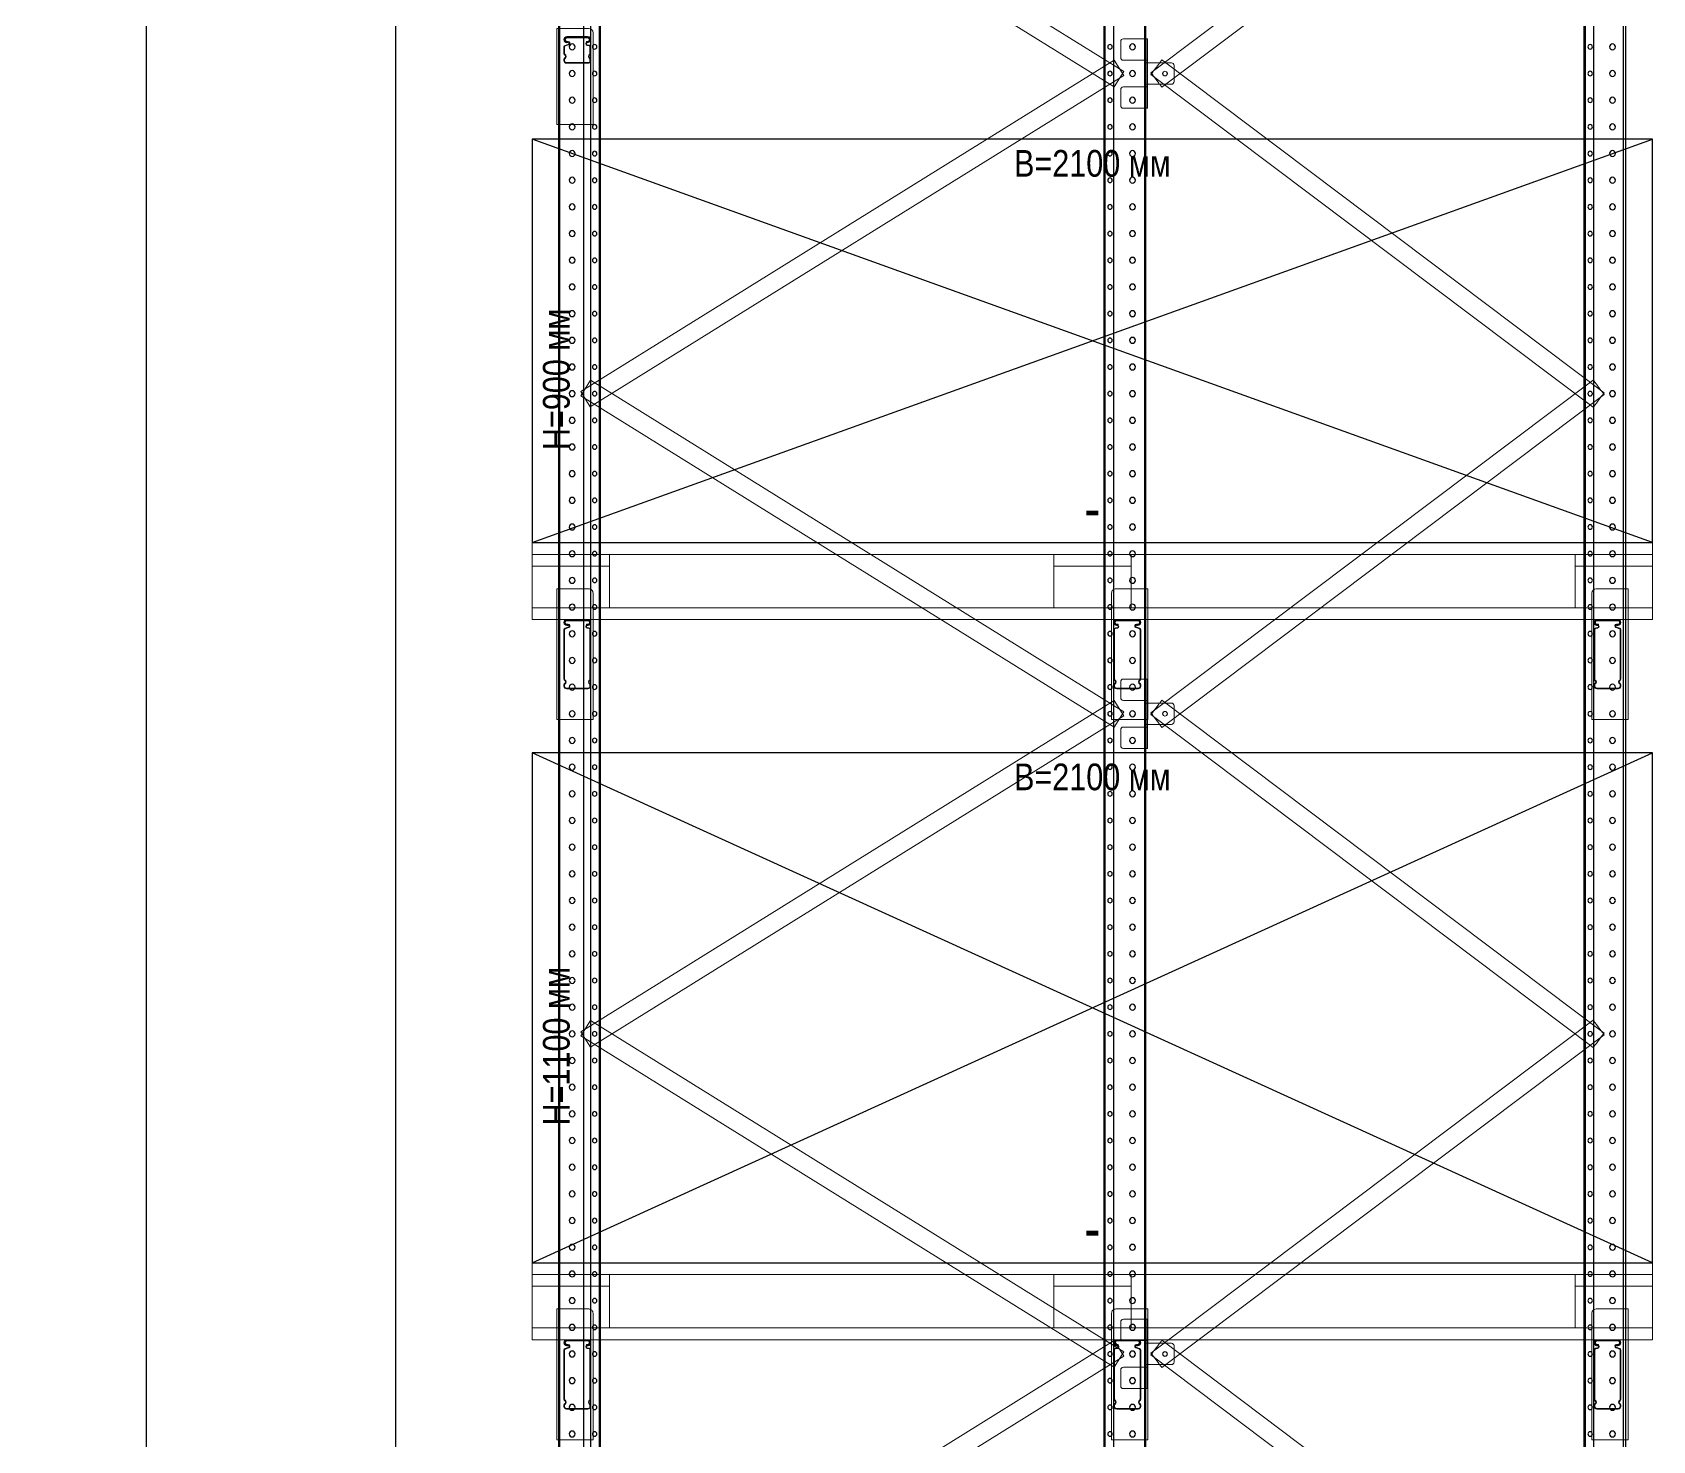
# Model space of a CAD drawing. Header units: millimetres. Extents: x 2140 to 223837, y 2113 to 170313.
# Drawn here: x 196570 to 199607, y 110882 to 113522 of the extents above; entities that cross this region are included whole.
import ezdxf

# ---------------------------------------------------------------- set-up
doc = ezdxf.new("R2010")
doc.units = ezdxf.units.MM
doc.layers.add('0_ANNOT_Dimensions', color=7, linetype='Continuous')
doc.layers.add('2.Стойка', color=7, linetype='Continuous')
for name, color, linetype, lineweight in [('1.Балка', 5, 'Continuous', 0), ('20.Груз', 7, 'Continuous', 0), ('25.Размера', 7, 'Continuous', 0), ('42.Наращиватель рамы', 7, 'Continuous', 0), ('7.Поддон', 32, 'Continuous', 0), ('9.Раскосы', 7, 'Continuous', 0)]:
    doc.layers.add(name, color=color, linetype=linetype, lineweight=lineweight)
doc.styles.add('Arial Narrow', font='ARIALN.TTF')
doc.styles.add('GOST', font='isocpeur.ttf')
doc.styles.get("Standard").update_dxf_attribs({"font": 'isocpeur.ttf'})
doc.styles.add('Курсив', font='isocpeui.ttf')
doc.dimstyles.new('150', dxfattribs={"dimtxt": 150, "dimasz": 150, "dimexe": 1, "dimexo": 10, "dimgap": 40, "dimtad": 1, "dimdec": 0, "dimzin": 0, "dimdsep": 46, "dimtxsty": 'Standard', "dimcen": 0.09, "dimadec": 0, "dimazin": 0, "dimtfac": 1, "dimtdec": 0, "dimtofl": 0, "dimtmove": 0, "dimatfit": 3, "dimfxl": 1, "dimtolj": 1, "dimtzin": 0, "dimarcsym": 0})
doc.dimstyles.new('80', dxfattribs={"dimtxt": 80, "dimasz": 80, "dimexe": 0.18, "dimexo": 0, "dimgap": 20, "dimtad": 1, "dimdec": 0, "dimzin": 0, "dimdsep": 46, "dimtxsty": 'Курсив', "dimcen": 0.09, "dimadec": 0, "dimazin": 0, "dimtfac": 1, "dimtdec": 0, "dimtofl": 0, "dimtmove": 0, "dimatfit": 3, "dimfxl": 0.18, "dimtolj": 1, "dimtzin": 0, "dimarcsym": 0})
doc.dimstyles.new('blok40', dxfattribs={"dimtxt": 40, "dimasz": 80, "dimexe": 0.18, "dimexo": 0, "dimgap": 5, "dimtad": 1, "dimtoh": 1, "dimdec": 0, "dimzin": 0, "dimdsep": 46, "dimtxsty": 'GOST', "dimblk": 'NONE', "dimcen": 0.09, "dimse1": 1, "dimse2": 1, "dimsd1": 1, "dimsd2": 1, "dimadec": 0, "dimazin": 0, "dimtfac": 1, "dimtdec": 0, "dimtofl": 0, "dimtmove": 0, "dimatfit": 2, "dimldrblk": 'NONE', "dimfxl": 0.18, "dimtolj": 1, "dimtzin": 0, "dimarcsym": 0})
doc.dimstyles.new('Рзм блок', dxfattribs={"dimtxt": 40, "dimasz": 80, "dimexe": 0.18, "dimexo": 0, "dimgap": 5, "dimtad": 1, "dimtoh": 1, "dimdec": 0, "dimzin": 0, "dimdsep": 46, "dimtxsty": 'Курсив', "dimblk": 'NONE', "dimcen": 0.09, "dimse1": 1, "dimse2": 1, "dimsd1": 1, "dimsd2": 1, "dimadec": 0, "dimazin": 0, "dimtfac": 1, "dimtdec": 0, "dimtofl": 0, "dimtmove": 0, "dimatfit": 2, "dimldrblk": 'NONE', "dimfxl": 0.18, "dimtolj": 1, "dimtzin": 0, "dimarcsym": 0})

# ---------------------------------------------------------------- blocks, each defined once
blk = doc.blocks.new('*U452')
at = {"color": 0, "linetype": 'ByBlock'}
for p, q in [((0, 4), (0, 12204)), ((2, 4), (2, 12204)), ((60.1, 4), (60.1, 12204)), ((76, 4), (76, 12204)), ((78, 4), (78, 12204)), ((1022, 4), (1022, 12204)), ((1024, 4), (1024, 12204)), ((1039.9, 4), (1039.9, 12204)), ((1053.2, 4), (1053.2, 12204)), ((1098, 4), (1098, 12204)), ((1100, 4), (1100, 12204))]:
    blk.add_line(p, q, dxfattribs=at)
for centre, radius in [((25, 3769), 5.5), ((67, 3769), 4.25), ((1033, 3769), 4.25), ((1075, 3769), 5.5), ((25, 3719), 5.5), ((67, 3719), 4.25), ((1033, 3719), 4.25), ((1075, 3719), 5.5), ((25, 3669), 5.5), ((67, 3669), 4.25), ((1033, 3669), 4.25), ((1075, 3669), 5.5), ((25, 3619), 5.5), ((67, 3619), 4.25), ((1033, 3619), 4.25), ((1075, 3619), 5.5), ((25, 3569), 5.5), ((67, 3569), 4.25), ((1033, 3569), 4.25), ((1075, 3569), 5.5), ((25, 3519), 5.5), ((67, 3519), 4.25), ((1033, 3519), 4.25), ((1075, 3519), 5.5), ((25, 3469), 5.5), ((67, 3469), 4.25), ((1033, 3469), 4.25), ((1075, 3469), 5.5), ((25, 3419), 5.5), ((67, 3419), 4.25), ((1033, 3419), 4.25), ((1075, 3419), 5.5), ((25, 3369), 5.5), ((67, 3369), 4.25), ((1033, 3369), 4.25), ((1075, 3369), 5.5), ((25, 3319), 5.5), ((67, 3319), 4.25), ((1033, 3319), 4.25), ((1075, 3319), 5.5), ((25, 3269), 5.5), ((67, 3269), 4.25), ((1033, 3269), 4.25), ((1075, 3269), 5.5), ((25, 3219), 5.5), ((67, 3219), 4.25), ((1033, 3219), 4.25), ((1075, 3219), 5.5), ((25, 3169), 5.5), ((67, 3169), 4.25), ((1033, 3169), 4.25), ((1075, 3169), 5.5), ((25, 3119), 5.5), ((67, 3119), 4.25), ((1033, 3119), 4.25), ((1075, 3119), 5.5), ((25, 3069), 5.5), ((67, 3069), 4.25), ((1033, 3069), 4.25), ((1075, 3069), 5.5), ((25, 3019), 5.5), ((67, 3019), 4.25), ((1033, 3019), 4.25), ((1075, 3019), 5.5), ((25, 2969), 5.5), ((67, 2969), 4.25), ((1033, 2969), 4.25), ((1075, 2969), 5.5), ((25, 2919), 5.5), ((67, 2919), 4.25), ((1033, 2919), 4.25), ((1075, 2919), 5.5), ((25, 2869), 5.5), ((67, 2869), 4.25), ((1033, 2869), 4.25), ((1075, 2869), 5.5), ((25, 2819), 5.5), ((1075, 2819), 5.5), ((67, 2819), 4.25), ((1033, 2819), 4.25), ((25, 2769), 5.5), ((67, 2769), 4.25), ((1033, 2769), 4.25), ((1075, 2769), 5.5), ((25, 2719), 5.5), ((67, 2719), 4.25), ((1033, 2719), 4.25), ((1075, 2719), 5.5), ((25, 2669), 5.5), ((67, 2669), 4.25), ((1033, 2669), 4.25), ((1075, 2669), 5.5), ((25, 2619), 5.5), ((67, 2619), 4.25), ((1033, 2619), 4.25), ((1075, 2619), 5.5), ((25, 2569), 5.5), ((67, 2569), 4.25), ((1033, 2569), 4.25), ((1075, 2569), 5.5), ((25, 2519), 5.5), ((67, 2519), 4.25), ((1033, 2519), 4.25), ((1075, 2519), 5.5), ((25, 2469), 5.5), ((67, 2469), 4.25), ((1033, 2469), 4.25), ((1075, 2469), 5.5), ((25, 2419), 5.5), ((67, 2419), 4.25), ((1033, 2419), 4.25), ((1075, 2419), 5.5), ((25, 2369), 5.5), ((67, 2369), 4.25), ((1033, 2369), 4.25), ((1075, 2369), 5.5), ((25, 2319), 5.5), ((67, 2319), 4.25), ((1033, 2319), 4.25), ((1075, 2319), 5.5), ((25, 2269), 5.5), ((67, 2269), 4.25), ((1033, 2269), 4.25), ((1075, 2269), 5.5), ((25, 2219), 5.5), ((67, 2219), 4.25), ((1033, 2219), 4.25), ((1075, 2219), 5.5), ((25, 2169), 5.5), ((67, 2169), 4.25), ((1033, 2169), 4.25), ((1075, 2169), 5.5), ((25, 2119), 5.5), ((67, 2119), 4.25), ((1033, 2119), 4.25), ((1075, 2119), 5.5), ((25, 2069), 5.5), ((67, 2069), 4.25), ((1033, 2069), 4.25), ((1075, 2069), 5.5), ((25, 2019), 5.5), ((67, 2019), 4.25), ((1033, 2019), 4.25), ((1075, 2019), 5.5), ((25, 1969), 5.5), ((1075, 1969), 5.5), ((67, 1969), 4.25), ((1033, 1969), 4.25), ((25, 1919), 5.5), ((67, 1919), 4.25), ((1033, 1919), 4.25), ((1075, 1919), 5.5), ((25, 1869), 5.5), ((67, 1869), 4.25), ((1033, 1869), 4.25), ((1075, 1869), 5.5), ((25, 1819), 5.5), ((67, 1819), 4.25), ((1033, 1819), 4.25), ((1075, 1819), 5.5), ((25, 1769), 5.5), ((67, 1769), 4.25), ((1033, 1769), 4.25), ((1075, 1769), 5.5), ((25, 1719), 5.5), ((67, 1719), 4.25), ((1033, 1719), 4.25), ((1075, 1719), 5.5), ((25, 1669), 5.5), ((67, 1669), 4.25), ((1033, 1669), 4.25), ((1075, 1669), 5.5), ((25, 1619), 5.5), ((67, 1619), 4.25), ((1033, 1619), 4.25), ((1075, 1619), 5.5), ((25, 1569), 5.5), ((67, 1569), 4.25), ((1033, 1569), 4.25), ((1075, 1569), 5.5), ((25, 1519), 5.5), ((67, 1519), 4.25), ((1033, 1519), 4.25), ((1075, 1519), 5.5), ((25, 1469), 5.5), ((67, 1469), 4.25), ((1033, 1469), 4.25), ((1075, 1469), 5.5), ((25, 1419), 5.5), ((67, 1419), 4.25), ((1033, 1419), 4.25), ((1075, 1419), 5.5), ((25, 1369), 5.5), ((67, 1369), 4.25), ((1033, 1369), 4.25), ((1075, 1369), 5.5), ((25, 1319), 5.5), ((67, 1319), 4.25), ((1033, 1319), 4.25), ((1075, 1319), 5.5), ((25, 1269), 5.5), ((67, 1269), 4.25), ((1033, 1269), 4.25), ((1075, 1269), 5.5), ((25, 1219), 5.5), ((67, 1219), 4.25), ((1033, 1219), 4.25), ((1075, 1219), 5.5), ((25, 1169), 5.5), ((67, 1169), 4.25), ((1033, 1169), 4.25), ((1075, 1169), 5.5)]:
    blk.add_circle(centre, radius, dxfattribs=at)
at = {"layer": '9.Раскосы', "color": 0, "linetype": 'ByBlock'}
for p, q in [((1041, 4344), (41, 3722.9)), ((1058.9, 4315.1), (58.9, 3694)), ((41.1, 3715.1), (59, 3744)), ((1059, 3122.9), (59, 3744)), ((41, 3722.9), (58.9, 3694)), ((1041.1, 3094), (41.1, 3715.1)), ((1041, 3144), (41, 2522.9)), ((1041, 3144), (1058.9, 3115.1)), ((1058.9, 3115.1), (58.9, 2494)), ((1041.1, 3094), (1059, 3122.9)), ((41, 2522.9), (58.9, 2494)), ((41.1, 2515.1), (59, 2544)), ((1059, 1922.9), (59, 2544)), ((1041, 1894), (41.1, 2515.1)), ((1041, 1944), (41, 1322.9)), ((1041, 1944), (1058.9, 1915.1)), ((1058.9, 1915.1), (59, 1294)), ((1041, 1894), (1059, 1922.9)), ((41, 1315.1), (59, 1344)), ((1059, 722.9), (59, 1344)), ((41, 1322.9), (59, 1294)), ((1041, 694), (41, 1315.1))]:
    blk.add_line(p, q, dxfattribs=at)
blk = doc.blocks.new('*U515')
at = {"color": 0, "linetype": 'Continuous', "lineweight": 25}
for p, q in [((0, 0), (0, 12200)), ((4.5, 0), (4.5, 12200)), ((60.1, 0), (60.1, 12200)), ((76, 0), (76, 12200)), ((78, 0), (78, 12200))]:
    blk.add_line(p, q, dxfattribs=at)
for centre, radius in [((25, 3765), 5.5), ((67, 3765), 4.25), ((25, 3715), 5.5), ((67, 3715), 4.25), ((25, 3665), 5.5), ((67, 3665), 4.25), ((25, 3615), 5.5), ((67, 3615), 4.25), ((25, 3565), 5.5), ((67, 3565), 4.25), ((25, 3515), 5.5), ((67, 3515), 4.25), ((25, 3465), 5.5), ((67, 3465), 4.25), ((25, 3415), 5.5), ((67, 3415), 4.25), ((25, 3365), 5.5), ((67, 3365), 4.25), ((25, 3315), 5.5), ((67, 3315), 4.25), ((25, 3265), 5.5), ((67, 3265), 4.25), ((25, 3215), 5.5), ((67, 3215), 4.25), ((25, 3165), 5.5), ((67, 3165), 4.25), ((25, 3115), 5.5), ((67, 3115), 4.25), ((25, 3065), 5.5), ((67, 3065), 4.25), ((25, 3015), 5.5), ((67, 3015), 4.25), ((25, 2965), 5.5), ((67, 2965), 4.25), ((25, 2915), 5.5), ((67, 2915), 4.25), ((25, 2865), 5.5), ((67, 2865), 4.25), ((25, 2815), 5.5), ((67, 2815), 4.25), ((25, 2765), 5.5), ((67, 2765), 4.25), ((25, 2715), 5.5), ((67, 2715), 4.25), ((25, 2665), 5.5), ((67, 2665), 4.25), ((25, 2615), 5.5), ((67, 2615), 4.25), ((25, 2565), 5.5), ((67, 2565), 4.25), ((25, 2515), 5.5), ((67, 2515), 4.25), ((25, 2465), 5.5), ((67, 2465), 4.25), ((25, 2415), 5.5), ((67, 2415), 4.25), ((25, 2365), 5.5), ((67, 2365), 4.25), ((25, 2315), 5.5), ((67, 2315), 4.25), ((25, 2265), 5.5), ((67, 2265), 4.25), ((25, 2215), 5.5), ((67, 2215), 4.25), ((25, 2165), 5.5), ((67, 2165), 4.25), ((25, 2115), 5.5), ((67, 2115), 4.25), ((25, 2065), 5.5), ((67, 2065), 4.25), ((25, 2015), 5.5), ((67, 2015), 4.25), ((25, 1965), 5.5), ((67, 1965), 4.25), ((25, 1915), 5.5), ((67, 1915), 4.25), ((25, 1865), 5.5), ((67, 1865), 4.25), ((25, 1815), 5.5), ((67, 1815), 4.25), ((25, 1765), 5.5), ((67, 1765), 4.25), ((25, 1715), 5.5), ((67, 1715), 4.25), ((25, 1665), 5.5), ((67, 1665), 4.25), ((25, 1615), 5.5), ((67, 1615), 4.25), ((25, 1565), 5.5), ((67, 1565), 4.25), ((25, 1515), 5.5), ((67, 1515), 4.25), ((25, 1465), 5.5), ((67, 1465), 4.25), ((25, 1415), 5.5), ((67, 1415), 4.25), ((25, 1365), 5.5), ((67, 1365), 4.25), ((25, 1315), 5.5), ((67, 1315), 4.25), ((25, 1265), 5.5), ((67, 1265), 4.25), ((25, 1215), 5.5), ((67, 1215), 4.25), ((25, 1165), 5.5), ((67, 1165), 4.25)]:
    blk.add_circle(centre, radius, dxfattribs=at)
blk = doc.blocks.new('*D428')
at = {"layer": 'Defpoints', "color": 0, "linetype": 'ByBlock', "transparency": 16777216}
for p in [(23.2, 2.4), (23.2, 2.4), (-802.8, -625.6)]:
    blk.add_point(p, dxfattribs=at)
at = {"layer": 'Defpoints', "color": 0, "linetype": 'ByBlock', "transparency": 16777216, "insert": (-782.1, -588.2), "char_height": 15, "attachment_point": 5, "rotation": 36.9733, "style": 'Курсив'}
blk.add_mtext('\\A1;1038', dxfattribs=at)
blk = doc.blocks.new('_None')
blk = doc.blocks.new('*D426')
at = {"layer": 'Defpoints', "color": 0, "linetype": 'ByBlock', "transparency": 16777216}
for p in [(-823.2, 598.4), (8.8, -21.6), (8.8, -21.6)]:
    blk.add_point(p, dxfattribs=at)
at = {"layer": 'Defpoints', "color": 0, "linetype": 'ByBlock', "transparency": 16777216, "insert": (-781.5, 589), "char_height": 15, "attachment_point": 5, "rotation": 323.0267, "style": 'Курсив'}
blk.add_mtext('\\A1;1038', dxfattribs=at)
blk = doc.blocks.new('*U461')
at = {"color": 0, "linetype": 'ByBlock'}
for p, q in [((-22, 10), (-22, -20)), ((23, 15), (-17, 15)), ((23, 15), (28, 15)), ((25.5, 15), (25.5, -25)), ((28, 15), (28, -25)), ((-17, -25), (23, -25)), ((28, -25), (23, -25)), ((25.5, -25), (25.5, -30)), ((25.5, -30), (30.5, -30)), ((25.5, -70), (25.5, -30)), ((28, -25), (28, -30)), ((28, -70), (28, -30)), ((73, -30), (30.5, -30)), ((78, -65), (78, -35)), ((-22, -80), (-22, -110)), ((23, -75), (-17, -75)), ((23, -75), (28, -75)), ((30.5, -70), (25.5, -70)), ((25.5, -70), (25.5, -75)), ((25.5, -75), (25.5, -115)), ((28, -70), (28, -75)), ((28, -75), (28, -115)), ((30.5, -70), (73, -70)), ((-17, -115), (23, -115)), ((28, -115), (23, -115))]:
    blk.add_line(p, q, dxfattribs=at)
for centre, radius in [((0, 0), 5.5), ((61, -50), 4.5), ((0, -100), 5.5)]:
    blk.add_circle(centre, radius, dxfattribs=at)
for centre, start, end in [((-17, 10), 90, 180), ((-17, -20), 180, 270), ((73, -35), 0, 90), ((-17, -80), 90, 180), ((73, -65), 270, 0), ((-17, -110), 180, 270)]:
    blk.add_arc(centre, 5, start, end, dxfattribs=at)
blk = doc.blocks.new('*U942')
at = {"layer": '42.Наращиватель рамы', "linetype": 'ByBlock', "rotation": 180}
blk.add_blockref('*U461', (29, -50), dxfattribs=at)
blk = doc.blocks.new('*U939')
at = {"color": 0, "linetype": 'ByBlock', "lineweight": -2, "transparency": 16777216}
for p in [(0, 3600), (0, 2400), (0, 1200)]:
    blk.add_blockref('*U942', p, dxfattribs=at)
blk = doc.blocks.new('*U922')
at = {"layer": '1.Балка', "color": 0, "linetype": 'ByBlock'}
for p, q in [((-14.2, -29.5), (-14.2, -29.5)), ((-9.8, -23.2), (28.8, -23.2)), ((-9.8, -24.4), (-9.8, -23.2)), ((-9.8, -24.4), (28.8, -24.4)), ((-9.8, -24.4), (28.8, -24.4)), ((-9.8, -25.6), (-9.8, -24.4)), ((-9.8, -25.6), (28.8, -25.6)), ((28.8, -23.2), (28.8, -24.4)), ((28.8, -24.4), (28.8, -25.6)), ((1017, -30.3), (1017, -30.3)), ((1059.8, -23.2), (1021.2, -23.2)), ((1021.2, -23.2), (1021.2, -24.4)), ((1059.8, -24.4), (1021.2, -24.4)), ((1059.8, -24.4), (1021.2, -24.4)), ((1021.2, -24.4), (1021.2, -25.6)), ((1059.8, -25.6), (1021.2, -25.6)), ((1059.8, -24.4), (1059.8, -23.2)), ((1059.8, -25.6), (1059.8, -24.4)), ((1064.3, -29.5), (1064.3, -29.5)), ((-15.5, -135.2), (-15.5, -42.5)), ((-15.5, -42.5), (-14.3, -42.5)), ((-14.3, -135.2), (-14.3, -42.5)), ((-13.5, -39.7), (-6.8, -37.2)), ((-13.1, -40.8), (-13.5, -39.7)), ((-13.1, -40.8), (-6.4, -38.4)), ((-7.5, -32.2), (-9.8, -32.2)), ((-9.8, -33.4), (-9.8, -32.2)), ((-7.5, -33.4), (-9.8, -33.4)), ((-7.5, -33.4), (-9.8, -33.4)), ((-9.8, -34.6), (-9.8, -33.4)), ((-7.5, -34.6), (-9.8, -34.6)), ((-7.5, -32.2), (-7.5, -33.4)), ((-7.5, -33.4), (-7.5, -34.6)), ((-6.8, -37.2), (-6.4, -38.4)), ((26.5, -33.4), (26.5, -32.2)), ((28.8, -32.2), (26.5, -32.2)), ((28.8, -33.4), (26.5, -33.4)), ((27.9, -39.7), (28.2, -38.5)), ((27.9, -39.7), (31.8, -40.4)), ((28.2, -38.5), (32, -39.2)), ((28.6, -34.6), (28.6, -33.4)), ((28.8, -32.2), (28.8, -33.4)), ((32, -39.2), (31.8, -40.4)), ((33.3, -42.2), (33.3, -135.2)), ((33.3, -42.2), (34.5, -42.2)), ((34.5, -42.2), (34.5, -135.2)), ((1015.5, -42.2), (1015.5, -135.2)), ((1016.7, -42.2), (1015.5, -42.2)), ((1016.7, -42.2), (1016.7, -135.2)), ((1021.8, -38.5), (1018, -39.2)), ((1018, -39.2), (1018.2, -40.4)), ((1022.1, -39.7), (1018.2, -40.4)), ((1021.2, -32.2), (1023.5, -32.2)), ((1021.2, -32.2), (1021.2, -33.4)), ((1021.2, -33.4), (1023.5, -33.4)), ((1021.4, -34.6), (1021.4, -33.4)), ((1022.1, -39.7), (1021.8, -38.5)), ((1023.5, -33.4), (1023.5, -32.2)), ((1056.8, -37.2), (1056.4, -38.4)), ((1063.1, -40.8), (1056.4, -38.4)), ((1063.5, -39.7), (1056.8, -37.2)), ((1057.5, -32.2), (1059.8, -32.2)), ((1057.5, -32.2), (1057.5, -33.4)), ((1057.5, -33.4), (1059.8, -33.4)), ((1057.5, -33.4), (1057.5, -34.6)), ((1057.5, -33.4), (1059.8, -33.4)), ((1057.5, -34.6), (1059.8, -34.6)), ((1059.8, -33.4), (1059.8, -32.2)), ((1059.8, -34.6), (1059.8, -33.4)), ((1063.1, -40.8), (1063.5, -39.7)), ((1064.3, -135.2), (1064.3, -42.5)), ((1065.5, -42.5), (1064.3, -42.5)), ((1065.5, -135.2), (1065.5, -42.5)), ((-14.3, -135.2), (-15.5, -135.2)), ((-15.5, -148.2), (-15.5, -145.5)), ((-15.5, -145.5), (-14.3, -145.5)), ((-14.3, -148.2), (-15.5, -148.2)), ((-14.3, -148.2), (-14.3, -145.5)), ((-14, -137.8), (-13.4, -136.7)), ((-14, -142.9), (-13.4, -144)), ((33, -137.8), (32.4, -136.7)), ((33, -142.9), (32.4, -144)), ((34.5, -135.2), (33.3, -135.2)), ((33.3, -145.5), (33.3, -148.2)), ((33.3, -145.5), (34.5, -145.5)), ((34.5, -148.2), (33.3, -148.2)), ((34.5, -145.5), (34.5, -148.2)), ((1015.5, -135.2), (1016.7, -135.2)), ((1015.5, -145.5), (1015.5, -148.2)), ((1016.7, -145.5), (1015.5, -145.5)), ((1015.5, -148.2), (1016.7, -148.2)), ((1016.7, -145.5), (1016.7, -148.2)), ((1017, -137.8), (1017.6, -136.7)), ((1017, -142.9), (1017.6, -144)), ((1064, -137.8), (1063.4, -136.7)), ((1064, -142.9), (1063.4, -144)), ((1064.3, -135.2), (1065.5, -135.2)), ((1064.3, -148.2), (1064.3, -145.5)), ((1065.5, -145.5), (1064.3, -145.5)), ((1064.3, -148.2), (1065.5, -148.2)), ((1065.5, -148.2), (1065.5, -145.5)), ((29.5, -152), (-10.5, -152)), ((-10.5, -153.2), (-10.5, -152)), ((29.5, -153.2), (-10.5, -153.2)), ((29.5, -152), (29.5, -153.2)), ((1020.5, -152), (1060.5, -152)), ((1020.5, -152), (1020.5, -153.2)), ((1020.5, -153.2), (1060.5, -153.2)), ((1060.5, -153.2), (1060.5, -152))]:
    blk.add_line(p, q, dxfattribs=at)
for points in [[(-29, 34.3), (-29, -210.7), (-21, -210.7), (39, -210.7), (39, 26.3, 0.414214), (31, 34.3), (-21, 34.3), (-29, 34.3), (-25, 34.3), (-25, -210.7)], [(1079, 34.3), (1079, -210.7), (1071, -210.7), (1011, -210.7), (1011, 26.3, -0.414214), (1019, 34.3), (1071, 34.3), (1079, 34.3), (1075, 34.3), (1075, -210.7)]]:
    blk.add_lwpolyline(points, format="xyb", dxfattribs=at)
for centre, radius, start, end in [((-9.8, -28.9), 5.71, 90, 270), ((-9.8, -28.9), 4.51, 90, 270), ((-9.8, -28.9), 4.5, 90, 270), ((-9.8, -28.9), 3.3, 90, 270), ((28.8, -28.9), 5.71, 267.83, 90), ((28.8, -28.9), 4.51, 267.83, 90), ((28.8, -28.9), 4.5, 270, 90), ((28.8, -28.9), 3.3, 270, 90), ((1021.2, -28.9), 5.71, 90, 272.17), ((1021.2, -28.9), 4.51, 90, 272.17), ((1021.2, -28.9), 4.5, 90, 270), ((1021.2, -28.9), 3.3, 90, 270), ((1059.8, -28.9), 5.71, 270, 90), ((1059.8, -28.9), 4.51, 270, 90), ((1059.8, -28.9), 4.5, 270, 90), ((1059.8, -28.9), 3.3, 270, 90), ((-12.5, -42.5), 3, 110, 180), ((-12.5, -42.5), 1.8, 110, 180), ((-7.5, -35.4), 3.2, 290, 90), ((-7.5, -35.4), 2, 290, 90), ((28.5, -36.6), 3.2, 87.83, 260), ((28.5, -36.6), 2, 87.83, 260), ((31.5, -42.2), 1.8, 0, 80), ((31.5, -42.2), 3, 0, 80), ((1018.5, -42.2), 3, 100, 180), ((1018.5, -42.2), 1.8, 100, 180), ((1021.5, -36.6), 3.2, 280, 92.17), ((1021.5, -36.6), 2, 280, 92.17), ((1057.5, -35.4), 3.2, 90, 250), ((1057.5, -35.4), 2, 90, 250), ((1062.5, -42.5), 1.8, 0, 70), ((1062.5, -42.5), 3, 0, 70), ((-12.5, -135.2), 3, 180, 240), ((-12.5, -145.5), 3, 120, 180), ((-10.5, -148.2), 5, 180, 270), ((-12.5, -135.2), 1.8, 180, 240), ((-12.5, -145.5), 1.8, 120, 180), ((-10.5, -148.2), 3.8, 180, 270), ((-15.5, -140.4), 3, 300, 60), ((-15.5, -140.4), 4.2, 300, 60), ((29.5, -148.2), 3.8, 270, 0), ((29.5, -148.2), 5, 270, 0), ((34.5, -140.4), 4.2, 120, 240), ((34.5, -140.4), 3, 120, 240), ((31.5, -135.2), 1.8, 300, 0), ((31.5, -145.5), 1.8, 0, 60), ((31.5, -135.2), 3, 300, 0), ((31.5, -145.5), 3, 0, 60), ((1018.5, -135.2), 3, 180, 240), ((1018.5, -145.5), 3, 120, 180), ((1020.5, -148.2), 5, 180, 270), ((1018.5, -135.2), 1.8, 180, 240), ((1018.5, -145.5), 1.8, 120, 180), ((1020.5, -148.2), 3.8, 180, 270), ((1015.5, -140.4), 3, 300, 60), ((1015.5, -140.4), 4.2, 300, 60), ((1060.5, -148.2), 3.8, 270, 0), ((1060.5, -148.2), 5, 270, 0), ((1065.5, -140.4), 4.2, 120, 240), ((1065.5, -140.4), 3, 120, 240), ((1062.5, -135.2), 1.8, 300, 0), ((1062.5, -145.5), 1.8, 0, 60), ((1062.5, -135.2), 3, 300, 0), ((1062.5, -145.5), 3, 0, 60)]:
    blk.add_arc(centre, radius, start, end, dxfattribs=at)
blk = doc.blocks.new('*D930')
at = {"layer": 'Defpoints', "color": 0, "transparency": 16777216}
for p in [(-29, -196.2), (-29, -210.3), (39, -193.1)]:
    blk.add_point(p, dxfattribs=at)
at = {"layer": '0_ANNOT_Dimensions', "color": 0, "transparency": 16777216, "insert": (7.2, -200.3), "char_height": 10, "attachment_point": 5, "style": 'Курсив'}
blk.add_mtext('\\A1;close', dxfattribs=at)
blk = doc.blocks.new('*D974')
at = {"layer": '0_ANNOT_Dimensions', "color": 0, "lineweight": -2, "transparency": 16777216}
for p, q in [((197607, 121929.5), (196782.6, 121929.5)), ((196783.6, 121779.5), (196783.6, 109879.5)), ((197584.3, 109729.5), (196782.6, 109729.5))]:
    blk.add_line(p, q, dxfattribs=at)
at = {"layer": '0_ANNOT_Dimensions', "color": 0, "transparency": 16777216}
for points in [[(196758.6, 121779.5), (196808.6, 121779.5), (196783.6, 121929.5)], [(196758.6, 109879.5), (196808.6, 109879.5), (196783.6, 109729.5)]]:
    blk.add_solid(points, dxfattribs=at)
at = {"layer": 'Defpoints', "color": 0, "transparency": 16777216}
for p in [(197617, 121929.5), (196783.6, 109729.5), (197594.3, 109729.5)]:
    blk.add_point(p, dxfattribs=at)
at = {"layer": '0_ANNOT_Dimensions', "color": 0, "transparency": 16777216, "insert": (196668.6, 115829.5), "char_height": 150, "attachment_point": 5, "rotation": 90}
blk.add_mtext('\\A1;12200', dxfattribs=at)
blk = doc.blocks.new('*D975')
at = {"layer": '0_ANNOT_Dimensions', "color": 0, "lineweight": -2, "transparency": 16777216}
for p, q in [((197497, 120621.3), (197250, 120621.3)), ((197251, 120471.3), (197251, 109872.5)), ((197747, 109722.5), (197250, 109722.5))]:
    blk.add_line(p, q, dxfattribs=at)
at = {"layer": '0_ANNOT_Dimensions', "color": 0, "transparency": 16777216}
for points in [[(197226, 120471.3), (197276, 120471.3), (197251, 120621.3)], [(197226, 109872.5), (197276, 109872.5), (197251, 109722.5)]]:
    blk.add_solid(points, dxfattribs=at)
at = {"layer": 'Defpoints', "color": 0, "transparency": 16777216}
for p in [(197507, 120621.3), (197251, 109722.5), (197757, 109722.5)]:
    blk.add_point(p, dxfattribs=at)
at = {"layer": '0_ANNOT_Dimensions', "color": 0, "transparency": 16777216, "insert": (197136, 115171.9), "char_height": 150, "attachment_point": 5, "rotation": 90}
blk.add_mtext('\\A1;10899', dxfattribs=at)
blk = doc.blocks.new('*D1195')
at = {"layer": 'Defpoints', "color": 0, "linetype": 'ByBlock', "transparency": 16777216}
for p in [(-1050, 1100), (-1050, 0), (-1050, 0)]:
    blk.add_point(p, dxfattribs=at)
at = {"layer": '20.Груз', "color": 0, "linetype": 'ByBlock', "transparency": 16777216, "insert": (-1004.5, 550), "char_height": 50, "attachment_point": 5, "rotation": 90, "style": 'Arial Narrow'}
blk.add_mtext('\\A1;H=1100 мм', dxfattribs=at)
blk = doc.blocks.new('*D1196')
at = {"layer": 'Defpoints', "color": 0, "linetype": 'ByBlock', "transparency": 16777216}
for p in [(-1050, 1100), (1050, 1100), (1050, 1100)]:
    blk.add_point(p, dxfattribs=at)
at = {"layer": '20.Груз', "color": 0, "linetype": 'ByBlock', "transparency": 16777216, "insert": (0, 1054.5), "char_height": 50, "attachment_point": 5, "style": 'Arial Narrow'}
blk.add_mtext('\\A1;B=2100 мм', dxfattribs=at)
blk = doc.blocks.new('*D1197')
at = {"layer": 'Defpoints', "color": 0, "linetype": 'ByBlock', "transparency": 16777216}
for p in [(0, 1100, 0), (0, 0, 0), (0, 0)]:
    blk.add_point(p, dxfattribs=at)
at = {"layer": '25.Размера', "color": 0, "linetype": 'ByBlock', "transparency": 16777216, "insert": (0, 208.6), "char_height": 80, "attachment_point": 5, "style": 'Arial Narrow'}
blk.add_mtext('\\A1;-', dxfattribs=at)
blk = doc.blocks.new('*D1199')
at = {"layer": 'Defpoints', "color": 0, "linetype": 'ByBlock', "transparency": 16777216}
for p in [(-1050, 900), (-1050, 0), (-1050, 0)]:
    blk.add_point(p, dxfattribs=at)
at = {"layer": '20.Груз', "color": 0, "linetype": 'ByBlock', "transparency": 16777216, "insert": (-1004.5, 450), "char_height": 50, "attachment_point": 5, "rotation": 90, "style": 'Arial Narrow'}
blk.add_mtext('\\A1;H=900 мм', dxfattribs=at)
blk = doc.blocks.new('*D1200')
at = {"layer": 'Defpoints', "color": 0, "linetype": 'ByBlock', "transparency": 16777216}
for p in [(-1050, 900), (1050, 900), (1050, 900)]:
    blk.add_point(p, dxfattribs=at)
at = {"layer": '20.Груз', "color": 0, "linetype": 'ByBlock', "transparency": 16777216, "insert": (0, 854.5), "char_height": 50, "attachment_point": 5, "style": 'Arial Narrow'}
blk.add_mtext('\\A1;B=2100 мм', dxfattribs=at)
blk = doc.blocks.new('*D1201')
at = {"layer": 'Defpoints', "color": 0, "linetype": 'ByBlock', "transparency": 16777216}
for p in [(0, 900, 0), (0, 0, 0), (0, 0)]:
    blk.add_point(p, dxfattribs=at)
at = {"layer": '25.Размера', "color": 0, "linetype": 'ByBlock', "transparency": 16777216, "insert": (0, 208.6), "char_height": 80, "attachment_point": 5, "style": 'Arial Narrow'}
blk.add_mtext('\\A1;-', dxfattribs=at)
blk = doc.blocks.new('*U770')
h = blk.add_hatch(color=0)
h.dxf.hatch_style = 1
h.paths.add_polyline_path([(-14.3, 0, -0.315299), (-13.1, 1.7), (-6.4, 4.1, 0.8391), (-7.5, 10.3), (-9.8, 10.3, -1), (-9.8, 16.9), (28.8, 16.9, -1), (28.8, 10.3), (26.5, 10.3), (26.5, 9.1), (28.8, 9.1, 1), (28.8, 18.1), (-9.8, 18.1, 1), (-9.8, 9.1), (-7.5, 9.1, -0.8391), (-6.8, 5.3), (-13.5, 2.8, 0.315299), (-15.5, 0), (-15.5, -12.7, 0.267949), (-14, -15.3, -0.57735), (-14, -20.4, 0.267949), (-15.5, -23), (-15.5, -25.7, 0.414214), (-10.5, -30.7), (29.5, -30.7, 0.414214), (34.5, -25.7), (34.5, -23, 0.267949), (33, -20.4, -0.57735), (33, -15.3, 0.267949), (34.5, -12.7), (34.5, 0.3, 0.36397), (32, 3.3), (28.2, 4, -0.933903), (28.6, 7.9, 1.019119), (28.8, 19.3), (-9.8, 19.3, 1), (-9.8, 7.9), (-7.5, 7.9), (-7.5, 9.1), (-9.8, 9.1, -1), (-9.8, 18.1), (28.8, 18.1, -1.019119), (28.6, 9.1, 0.933903), (27.9, 2.8), (31.8, 2.1, -0.36397), (33.3, 0.3), (33.3, -12.7, -0.267949), (32.4, -14.2, 0.57735), (32.4, -21.5, -0.267949), (33.3, -23), (33.3, -25.7, -0.414214), (29.5, -29.5), (-10.5, -29.5, -0.414214), (-14.3, -25.7), (-14.3, -23, -0.267949), (-13.4, -21.5, 0.57735), (-13.4, -14.2, -0.267949), (-14.3, -12.7)])
at = {"color": 9, "true_color": 0xc7c8ca}
for centre in [(0, 50), (0, 0)]:
    blk.add_circle(centre, 5.5, dxfattribs=at)
at = {"layer": '1.Балка', "color": 0, "linetype": 'ByBlock'}
for p, q in [((-29, -145.7), (-29, 34.3)), ((-29, 34.3), (-21, 34.3)), ((-25, 34.3), (-25, -145.7)), ((31, 34.3), (-21, 34.3)), ((-15.5, -12.7), (-15.5, 0)), ((-14.3, -12.7), (-14.3, 0)), ((-14.2, 13), (-14.2, 13)), ((-13.5, 2.8), (-6.8, 5.3)), ((-13.1, 1.7), (-6.4, 4.1)), ((-9.8, 19.3), (28.8, 19.3)), ((-9.8, 18.1), (28.8, 18.1)), ((-9.8, 18.1), (28.8, 18.1)), ((-9.8, 16.9), (28.8, 16.9)), ((-7.5, 10.3), (-9.8, 10.3)), ((-7.5, 9.1), (-9.8, 9.1)), ((-7.5, 9.1), (-9.8, 9.1)), ((-7.5, 7.9), (-9.8, 7.9)), ((-7.5, 9.1), (-7.5, 7.9)), ((26.5, 9.1), (26.5, 10.3)), ((28.8, 10.3), (26.5, 10.3)), ((28.8, 9.1), (26.5, 9.1)), ((27.9, 2.8), (31.8, 2.1)), ((28.2, 4), (32, 3.3)), ((33.1, 12.2), (33.1, 12.2)), ((33.3, 0.3), (33.3, -12.7)), ((34.5, 0.3), (34.5, -12.7)), ((39, -145.7), (39, 26.3)), ((-15.5, -25.7), (-15.5, -23)), ((-14.3, -25.7), (-14.3, -23)), ((29.5, -29.5), (-10.5, -29.5)), ((33.3, -23), (33.3, -25.7)), ((34.5, -23), (34.5, -25.7)), ((29.5, -30.7), (-10.5, -30.7)), ((-21, -145.7), (-29, -145.7)), ((39, -145.7), (-21, -145.7))]:
    blk.add_line(p, q, dxfattribs=at)
for centre, radius, start, end in [((31, 26.3), 8, 0, 90), ((-9.8, 13.6), 5.71, 90, 270), ((-12.5, 0), 3, 110, 180), ((-9.8, 13.6), 4.51, 90, 270), ((-9.8, 13.6), 4.5, 90, 270), ((-12.5, 0), 1.8, 110, 180), ((-9.8, 13.6), 3.3, 90, 270), ((-7.5, 7.1), 3.2, 290, 90), ((-7.5, 7.1), 2, 290, 90), ((28.5, 5.9), 3.2, 87.83, 260), ((28.5, 5.9), 2, 87.83, 260), ((28.8, 13.6), 5.71, 267.83, 90), ((28.8, 13.6), 4.51, 267.83, 90), ((28.8, 13.6), 4.5, 270, 90), ((28.8, 13.6), 3.3, 270, 90), ((31.5, 0.3), 1.8, 0, 80), ((31.5, 0.3), 3, 0, 80), ((-12.5, -12.7), 3, 180, 240), ((-12.5, -23), 3, 120, 180), ((-10.5, -25.7), 5, 180, 270), ((-12.5, -12.7), 1.8, 180, 240), ((-12.5, -23), 1.8, 120, 180), ((-10.5, -25.7), 3.8, 180, 270), ((-15.5, -17.9), 3, 300, 60), ((-15.5, -17.9), 4.2, 300, 60), ((29.5, -25.7), 3.8, 270, 0), ((29.5, -25.7), 5, 270, 0), ((34.5, -17.9), 4.2, 120, 240), ((34.5, -17.9), 3, 120, 240), ((31.5, -12.7), 1.8, 300, 0), ((31.5, -23), 1.8, 0, 60), ((31.5, -12.7), 3, 300, 0), ((31.5, -23), 3, 0, 60)]:
    blk.add_arc(centre, radius, start, end, dxfattribs=at)
blk = doc.blocks.new('*U1550')
at = {"layer": '1.Балка', "color": 3}
blk.add_blockref('*U770', (-5, 70.1), dxfattribs=at)
blk = doc.blocks.new('*U1551')
at = {"color": 0, "linetype": 'ByBlock', "lineweight": -2, "transparency": 16777216}
blk.add_blockref('*U1550', (0, 0), dxfattribs=at)
blk = doc.blocks.new('*U427')
at = {"layer": '9.Раскосы', "color": 0, "linetype": 'ByBlock'}
for p, q in [((-823.2, -598.4), (5.8, 25.6)), ((7.3, 23.6), (5.8, 25.6)), ((8.9, 21.4), (7.3, 23.6)), ((9.9, 20.1), (8.9, 21.4)), ((10.7, 19.1), (9.9, 20.1)), ((11.6, 17.8), (10.7, 19.1)), ((20.3, 6.2), (11.6, 17.8)), ((21.3, 5), (20.3, 6.2)), ((22.1, 3.9), (21.3, 5)), ((23, 2.7), (22.1, 3.9)), ((24.7, 0.4), (23, 2.7)), ((26.2, -1.6), (24.7, 0.4)), ((-802.8, -625.6), (26.2, -1.6)), ((-821.7, -600.4), (-823.2, -598.4)), ((-820, -602.7), (-821.7, -600.4)), ((-819.1, -603.9), (-820, -602.7)), ((-818.3, -605), (-819.1, -603.9)), ((-817.3, -606.2), (-818.3, -605)), ((-808.6, -617.8), (-817.3, -606.2)), ((-807.7, -619.1), (-808.6, -617.8)), ((-806.9, -620.1), (-807.7, -619.1)), ((-805.9, -621.4), (-806.9, -620.1)), ((-804.3, -623.6), (-805.9, -621.4)), ((-802.8, -625.6), (-804.3, -623.6))]:
    blk.add_line(p, q, dxfattribs=at)
for centre in [(0, 0), (-797, -600)]:
    blk.add_circle(centre, 4.25, dxfattribs=at)
at = {"layer": 'Defpoints', "color": 252, "linetype": 'ByBlock', "true_color": 0x939598}
dim = blk.add_linear_dim(base=(23.2, 2.4), p1=(-802.8, -625.6), p2=(23.2, 2.4), angle=216.9733, dimstyle='Рзм блок', override={"dimtxt": 15}, dxfattribs=at)
dim.commit()
dim.dimension.update_dxf_attribs({"geometry": '*D428', "text_midpoint": (-774.6, -598.2), "dimtype": 128})
blk = doc.blocks.new('*U425')
at = {"layer": '9.Раскосы', "color": 0, "linetype": 'ByBlock'}
for p, q in [((-817.3, 606.2), (-808.6, 617.8)), ((-808.6, 617.8), (-807.7, 619.1)), ((-807.7, 619.1), (-806.9, 620.1)), ((-806.9, 620.1), (-805.9, 621.4)), ((-805.9, 621.4), (-804.3, 623.6)), ((-804.3, 623.6), (-802.8, 625.6)), ((-802.8, 625.6), (26.2, 1.6)), ((-823.2, 598.4), (-821.7, 600.4)), ((-823.2, 598.4), (5.8, -25.6)), ((-821.7, 600.4), (-820, 602.7)), ((-820, 602.7), (-819.1, 603.9)), ((-819.1, 603.9), (-818.3, 605)), ((-818.3, 605), (-817.3, 606.2)), ((24.7, -0.4), (26.2, 1.6)), ((5.8, -25.6), (7.3, -23.6)), ((7.3, -23.6), (8.9, -21.4)), ((8.9, -21.4), (9.9, -20.1)), ((9.9, -20.1), (10.7, -19.1)), ((10.7, -19.1), (11.6, -17.8)), ((11.6, -17.8), (20.3, -6.2)), ((20.3, -6.2), (21.3, -5)), ((21.3, -5), (22.1, -3.9)), ((22.1, -3.9), (23, -2.7)), ((23, -2.7), (24.7, -0.4))]:
    blk.add_line(p, q, dxfattribs=at)
for centre in [(-797, 600), (0, 0)]:
    blk.add_circle(centre, 4.25, dxfattribs=at)
at = {"layer": 'Defpoints', "color": 252, "linetype": 'ByBlock', "true_color": 0x939598}
dim = blk.add_linear_dim(base=(8.8, -21.6), p1=(-823.2, 598.4), p2=(8.8, -21.6), angle=143.0267, dimstyle='Рзм блок', override={"dimtxt": 15}, dxfattribs=at)
dim.commit()
dim.dimension.update_dxf_attribs({"geometry": '*D426', "text_midpoint": (-789, 579), "dimtype": 128})
blk = doc.blocks.new('*U940')
at = {"layer": '9.Раскосы', "color": 0, "lineweight": 0}
for name, p in [('*U427', (398.5, 600)), ('*U425', (398.5, -600))]:
    blk.add_blockref(name, p, dxfattribs=at)
blk = doc.blocks.new('*U941')
at = {"color": 0, "linetype": 'ByBlock', "lineweight": -2, "transparency": 16777216}
for p in [(0, 3600), (0, 2400), (0, 1200), (0, 0)]:
    blk.add_blockref('*U940', p, dxfattribs=at)
blk = doc.blocks.new('*U929')
at = {"color": 241, "true_color": 0xf7abae}
for centre in [(0, 50), (0, 0)]:
    blk.add_circle(centre, 5.5, dxfattribs=at)
at = {"layer": '1.Балка', "color": 0, "linetype": 'ByBlock'}
for p, q in [((-29, -210.7), (-29, 34.3)), ((-29, 34.3), (-21, 34.3)), ((-25, 34.3), (-25, -210.7)), ((31, 34.3), (-21, 34.3)), ((39, -210.7), (39, 26.3)), ((-14.2, -29.5), (-14.2, -29.5)), ((-9.8, -23.2), (28.8, -23.2)), ((-9.8, -24.4), (28.8, -24.4)), ((-9.8, -24.4), (28.8, -24.4)), ((-9.8, -25.6), (28.8, -25.6)), ((33.1, -30.3), (33.1, -30.3)), ((-15.5, -135.2), (-15.5, -42.5)), ((-14.3, -135.2), (-14.3, -42.5)), ((-13.5, -39.7), (-6.8, -37.2)), ((-13.1, -40.8), (-6.4, -38.4)), ((-7.5, -32.2), (-9.8, -32.2)), ((-7.5, -33.4), (-9.8, -33.4)), ((-7.5, -33.4), (-9.8, -33.4)), ((-7.5, -34.6), (-9.8, -34.6)), ((-7.5, -33.4), (-7.5, -34.6)), ((26.5, -33.4), (26.5, -32.2)), ((28.8, -32.2), (26.5, -32.2)), ((28.8, -33.4), (26.5, -33.4)), ((27.9, -39.7), (31.8, -40.4)), ((28.2, -38.5), (32, -39.2)), ((33.3, -42.2), (33.3, -135.2)), ((34.5, -42.2), (34.5, -135.2)), ((-15.5, -148.2), (-15.5, -145.5)), ((-14.3, -148.2), (-14.3, -145.5)), ((33.3, -145.5), (33.3, -148.2)), ((34.5, -145.5), (34.5, -148.2)), ((29.5, -152), (-10.5, -152)), ((29.5, -153.2), (-10.5, -153.2)), ((-21, -210.7), (-29, -210.7)), ((39, -210.7), (-21, -210.7))]:
    blk.add_line(p, q, dxfattribs=at)
for centre, radius, start, end in [((31, 26.3), 8, 0, 90), ((-9.8, -28.9), 5.71, 90, 270), ((-9.8, -28.9), 4.51, 90, 270), ((-9.8, -28.9), 4.5, 90, 270), ((-9.8, -28.9), 3.3, 90, 270), ((28.8, -28.9), 5.71, 267.83, 90), ((28.8, -28.9), 4.51, 267.83, 90), ((28.8, -28.9), 4.5, 270, 90), ((28.8, -28.9), 3.3, 270, 90), ((-12.5, -42.5), 3, 110, 180), ((-12.5, -42.5), 1.8, 110, 180), ((-7.5, -35.4), 3.2, 290, 90), ((-7.5, -35.4), 2, 290, 90), ((28.5, -36.6), 3.2, 87.83, 260), ((28.5, -36.6), 2, 87.83, 260), ((31.5, -42.2), 1.8, 0, 80), ((31.5, -42.2), 3, 0, 80), ((-12.5, -135.2), 3, 180, 240), ((-12.5, -145.5), 3, 120, 180), ((-10.5, -148.2), 5, 180, 270), ((-12.5, -135.2), 1.8, 180, 240), ((-12.5, -145.5), 1.8, 120, 180), ((-10.5, -148.2), 3.8, 180, 270), ((-15.5, -140.4), 3, 300, 60), ((-15.5, -140.4), 4.2, 300, 60), ((29.5, -148.2), 3.8, 270, 0), ((29.5, -148.2), 5, 270, 0), ((34.5, -140.4), 4.2, 120, 240), ((34.5, -140.4), 3, 120, 240), ((31.5, -135.2), 1.8, 300, 0), ((31.5, -145.5), 1.8, 0, 60), ((31.5, -135.2), 3, 300, 0), ((31.5, -145.5), 3, 0, 60)]:
    blk.add_arc(centre, radius, start, end, dxfattribs=at)
at = {"layer": '0_ANNOT_Dimensions', "color": 0}
dim = blk.add_linear_dim(base=(-29, -210.3), p1=(39, -193.1), p2=(-29, -196.2), text='close', dimstyle='Рзм блок', override={"dimtxt": 10}, dxfattribs=at)
dim.commit()
dim.dimension.update_dxf_attribs({"geometry": '*D930', "text_midpoint": (7.2, -210.3), "dimtype": 160})
blk = doc.blocks.new('*U937')
at = {"color": 1}
blk.add_blockref('*U929', (-975, 77.6), dxfattribs=at)
at = {"layer": '1.Балка', "color": 1}
blk.add_blockref('*U922', (-75, 77.6), dxfattribs=at)
blk = doc.blocks.new('*U938')
at = {"color": 0, "linetype": 'ByBlock', "lineweight": -2, "transparency": 16777216}
for p in [(0, 1350), (0, 0)]:
    blk.add_blockref('*U937', p, dxfattribs=at)
blk = doc.blocks.new('*U1194')
at = {"color": 0, "linetype": 'ByBlock'}
for p, q in [((-1050, 144), (1050, 1100)), ((1050, 144), (-1050, 1100))]:
    blk.add_line(p, q, dxfattribs=at)
blk.add_lwpolyline([(-1050, 144), (1050, 144), (1050, 1100), (-1050, 1100)], close=True, dxfattribs=at)
at = {"layer": '7.Поддон', "color": 0, "linetype": 'ByBlock'}
for p, q in [((-1050, 144), (1050, 144)), ((-1050, 0), (-1050, 144)), ((-1050, 122), (1050, 122)), ((-905, 22), (-905, 122)), ((-72.5, 22), (-72.5, 122)), ((72.5, 22), (72.5, 122)), ((905, 22), (905, 122)), ((1050, 144), (1050, 0)), ((-1050, 100), (-905, 100)), ((-72.5, 100), (72.5, 100)), ((905, 100), (1050, 100)), ((-1050, 22), (1050, 22)), ((1050, 0), (-1050, 0)), ((72.5, 0), (-72.5, 0))]:
    blk.add_line(p, q, dxfattribs=at)
at = {"layer": '20.Груз', "color": 0, "linetype": 'ByBlock'}
dim = blk.add_linear_dim(base=(1050, 1100), p1=(-1050, 1100), p2=(1050, 1100), text='B=<> мм', dimstyle='blok40', override={"dimtxt": 50, "dimgap": 20, "dimtad": 4, "dimtxsty": 'Arial Narrow'}, dxfattribs=at)
dim.commit()
dim.dimension.update_dxf_attribs({"geometry": '*D1196', "text_midpoint": (0, 1054.5)})
dim = blk.add_linear_dim(base=(-1050, 0), p1=(-1050, 1100), p2=(-1050, 0), angle=90, text='H=<> мм', dimstyle='blok40', override={"dimtxt": 50, "dimgap": 20, "dimtad": 4, "dimtxsty": 'Arial Narrow'}, dxfattribs=at)
dim.commit()
dim.dimension.update_dxf_attribs({"geometry": '*D1195', "text_midpoint": (-1004.5, 550)})
at = {"layer": '25.Размера', "color": 0, "linetype": 'ByBlock'}
dim = blk.add_linear_dim(base=(0, 0, 0), p1=(0, 1100), p2=(0, 0), angle=90, text='-', dimstyle='80', override={"dimtih": 1, "dimtxsty": 'Arial Narrow', "dimse1": 1, "dimse2": 1, "dimsd1": 1, "dimsd2": 1, "dimtmove": 2}, dxfattribs=at)
dim.commit()
dim.dimension.update_dxf_attribs({"geometry": '*D1197', "text_midpoint": (0, 208.6, 0), "dimtype": 160})
blk = doc.blocks.new('*U1198')
at = {"color": 0, "linetype": 'ByBlock'}
for p, q in [((-1050, 144), (1050, 900)), ((1050, 144), (-1050, 900))]:
    blk.add_line(p, q, dxfattribs=at)
blk.add_lwpolyline([(-1050, 144), (1050, 144), (1050, 900), (-1050, 900)], close=True, dxfattribs=at)
at = {"layer": '7.Поддон', "color": 0, "linetype": 'ByBlock'}
for p, q in [((-1050, 144), (1050, 144)), ((-1050, 0), (-1050, 144)), ((-1050, 122), (1050, 122)), ((-905, 22), (-905, 122)), ((-72.5, 22), (-72.5, 122)), ((72.5, 22), (72.5, 122)), ((905, 22), (905, 122)), ((1050, 144), (1050, 0)), ((-1050, 100), (-905, 100)), ((-72.5, 100), (72.5, 100)), ((905, 100), (1050, 100)), ((-1050, 22), (1050, 22)), ((1050, 0), (-1050, 0)), ((72.5, 0), (-72.5, 0))]:
    blk.add_line(p, q, dxfattribs=at)
at = {"layer": '20.Груз', "color": 0, "linetype": 'ByBlock'}
dim = blk.add_linear_dim(base=(1050, 900), p1=(-1050, 900), p2=(1050, 900), text='B=<> мм', dimstyle='blok40', override={"dimtxt": 50, "dimgap": 20, "dimtad": 4, "dimtxsty": 'Arial Narrow'}, dxfattribs=at)
dim.commit()
dim.dimension.update_dxf_attribs({"geometry": '*D1200', "text_midpoint": (0, 854.5)})
dim = blk.add_linear_dim(base=(-1050, 0), p1=(-1050, 900), p2=(-1050, 0), angle=90, text='H=<> мм', dimstyle='blok40', override={"dimtxt": 50, "dimgap": 20, "dimtad": 4, "dimtxsty": 'Arial Narrow'}, dxfattribs=at)
dim.commit()
dim.dimension.update_dxf_attribs({"geometry": '*D1199', "text_midpoint": (-1004.5, 450)})
at = {"layer": '25.Размера', "color": 0, "linetype": 'ByBlock'}
dim = blk.add_linear_dim(base=(0, 0, 0), p1=(0, 900), p2=(0, 0), angle=90, text='-', dimstyle='80', override={"dimtih": 1, "dimtxsty": 'Arial Narrow', "dimse1": 1, "dimse2": 1, "dimsd1": 1, "dimsd2": 1, "dimtmove": 2}, dxfattribs=at)
dim.commit()
dim.dimension.update_dxf_attribs({"geometry": '*D1201', "text_midpoint": (0, 208.6, 0), "dimtype": 160})

msp = doc.modelspace()

# ---------------------------------------------------------------- block references
at = {"color": 252, "true_color": 0x939598, "xscale": -1}
for name, p in [('*U941', (199091.5, 110444.5)), ('*U939', (198661, 109844.5))]:
    msp.add_blockref(name, p, dxfattribs=at)
msp.add_blockref('*U1551', (197587, 113424.4))
at = {"color": 244, "true_color": 0x991b1e}
msp.add_blockref('*U1198', (198557, 112421.3), dxfattribs=at)
at = {"xscale": -1}
msp.add_blockref('*U938', (198557, 111016.9), dxfattribs=at)
at = {"color": 1}
msp.add_blockref('*U1194', (198557, 111071.3), dxfattribs=at)
at = {"layer": '2.Стойка', "color": 252, "true_color": 0x939598, "xscale": -1}
for name, p in [('*U452', (198657, 109725.5)), ('*U515', (199557, 109729.5))]:
    msp.add_blockref(name, p, dxfattribs=at)

# ---------------------------------------------------------------- dimensions: what is measured, and where the dimension line sits
at = {"layer": '0_ANNOT_Dimensions'}
for base, p1, p2, picture, middle in [((196783.6, 109729.5), (197617, 121929.5), (197594.3, 109729.5), '*D974', (196668.6, 115829.5)), ((197251, 109722.5), (197507, 120621.3), (197757, 109722.5), '*D975', (197136, 115171.9))]:
    dim = msp.add_linear_dim(base=base, p1=p1, p2=p2, angle=90, dimstyle='150', dxfattribs=at)
    dim.commit()
    dim.dimension.update_dxf_attribs({"geometry": picture, "text_midpoint": middle})

doc.saveas('drawing.dxf')
